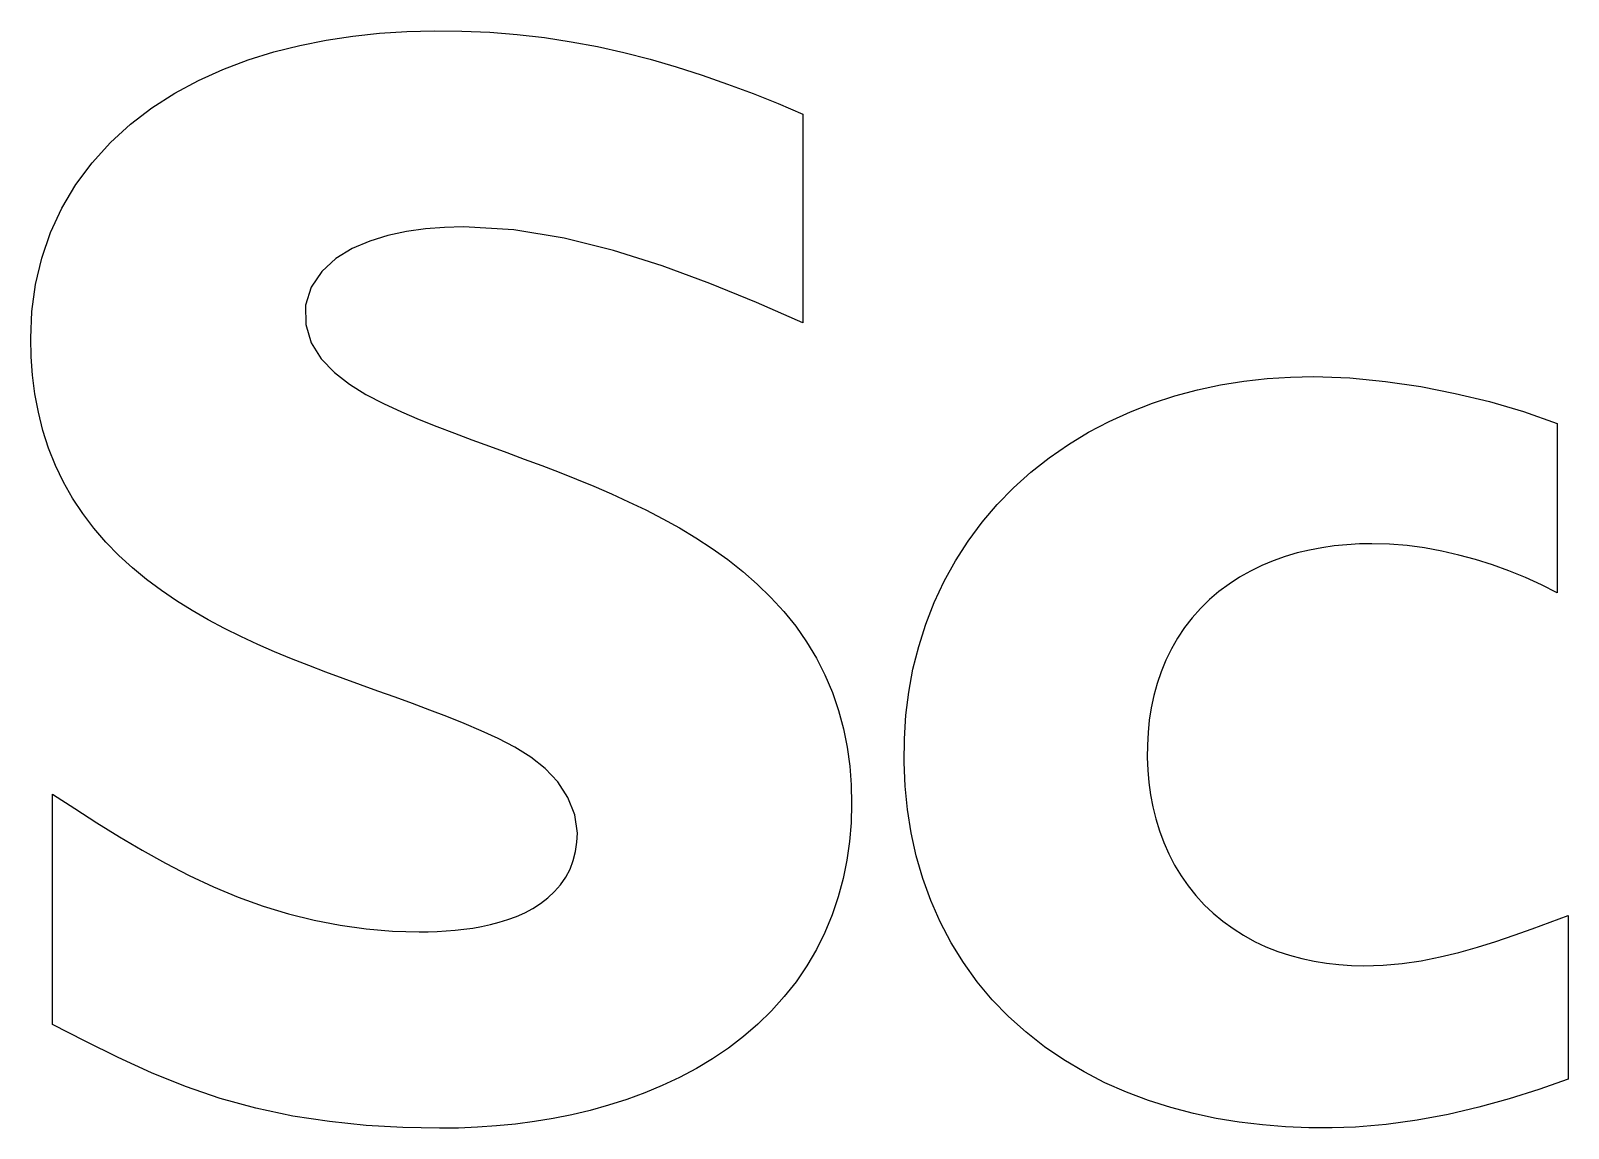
# Model space of a CAD drawing. Extents: x 0 to 144, y 0 to 348.
# Drawn here: x 60.36 to 65.63, y 312.95 to 316.71 of the extents above; entities that cross this region are included whole.
import ezdxf

# ---------------------------------------------------------------- set-up
doc = ezdxf.new("R2010")
doc.units = 0
doc.layers.add('-15N-THT. THIẾT BỊ ĐÓNG MỞ', color=40, linetype='CONTINUOUS')

# ---------------------------------------------------------------- blocks, each defined once
blk = doc.blocks.new('06 - N - SC VSD ATV630U07~55N4')
at = {"layer": '-15N-THT. THIẾT BỊ ĐÓNG MỞ'}
for p, q in [((-10.3496, 142.7059), (-10.2553, 142.7084)), ((-10.2553, 142.7084), (-10.1601, 142.7074)), ((-10.8054, 142.6358), (-10.7161, 142.6583)), ((-10.7161, 142.6583), (-10.6258, 142.6763)), ((-10.6258, 142.6763), (-10.5346, 142.6901)), ((-10.5346, 142.6901), (-10.4427, 142.6998)), ((-10.4427, 142.6998), (-10.3496, 142.7059)), ((-10.1601, 142.7074), (-10.0649, 142.7032)), ((-10.0649, 142.7032), (-9.9706, 142.6956)), ((-9.9706, 142.6956), (-9.8776, 142.6849)), ((-9.8776, 142.6849), (-9.786, 142.6709)), ((-9.786, 142.6709), (-9.6953, 142.6539)), ((-10.9794, 142.5759), (-10.8932, 142.6084)), ((-10.8932, 142.6084), (-10.8054, 142.6358)), ((-9.6953, 142.6539), (-9.605, 142.6337)), ((-9.605, 142.6337), (-9.5152, 142.6106)), ((-9.5152, 142.6106), (-9.4258, 142.5847)), ((-11.0635, 142.5379), (-10.9794, 142.5759)), ((-9.4258, 142.5847), (-9.3372, 142.5563)), ((-9.3372, 142.5563), (-9.2494, 142.5256)), ((-11.1448, 142.4942), (-11.0635, 142.5379)), ((-9.2494, 142.5256), (-9.1625, 142.493)), ((-11.2227, 142.4444), (-11.1448, 142.4942)), ((-9.1625, 142.493), (-9.0766, 142.4587)), ((-9.0766, 142.4587), (-8.9914, 142.4229)), ((-11.2962, 142.3881), (-11.2227, 142.4444)), ((-8.9914, 142.4229), (-8.9914, 142.4229)), ((-8.9914, 142.4229), (-8.9914, 141.7077)), ((-11.3647, 142.3254), (-11.2962, 142.3881)), ((-11.4277, 142.2561), (-11.3647, 142.3254)), ((-11.4838, 142.181), (-11.4277, 142.2561)), ((-11.5317, 142.1008), (-11.4838, 142.181)), ((-11.5704, 142.0166), (-11.5317, 142.1008)), ((-10.2854, 142.0292), (-10.3501, 142.0201)), ((-10.2203, 142.0343), (-10.2854, 142.0292)), ((-10.1552, 142.0359), (-10.2203, 142.0343)), ((-10.1552, 142.0359), (-10.1552, 142.0359)), ((-9.9818, 142.0258), (-10.1552, 142.0359)), ((-9.8098, 141.9979), (-9.9818, 142.0258)), ((-11.6002, 141.9287), (-11.5704, 142.0166)), ((-10.4763, 141.9875), (-10.5361, 141.9615)), ((-10.414, 142.0066), (-10.4763, 141.9875)), ((-10.3501, 142.0201), (-10.414, 142.0066)), ((-9.6403, 141.9557), (-9.8098, 141.9979)), ((-11.6213, 141.8384), (-11.6002, 141.9287)), ((-10.5919, 141.9273), (-10.6404, 141.8835)), ((-10.5361, 141.9615), (-10.5919, 141.9273)), ((-9.4737, 141.9028), (-9.6403, 141.9557)), ((-10.6404, 141.8835), (-10.6766, 141.8295)), ((-9.3104, 141.8422), (-9.4737, 141.9028)), ((-11.6339, 141.7465), (-11.6213, 141.8384)), ((-10.6766, 141.8295), (-10.6958, 141.7673)), ((-9.1503, 141.7769), (-9.3104, 141.8422)), ((-10.6958, 141.7673), (-10.6957, 141.7013)), ((-8.9914, 141.7077), (-9.1503, 141.7769)), ((-11.6381, 141.6542), (-11.6339, 141.7465)), ((-8.9914, 141.7077), (-8.9914, 141.7077)), ((-10.6957, 141.7013), (-10.6772, 141.6387)), ((-11.6381, 141.6542), (-11.6381, 141.6542)), ((-11.6365, 141.591), (-11.6381, 141.6542)), ((-10.6772, 141.6387), (-10.6422, 141.5835)), ((-11.6318, 141.5275), (-11.6365, 141.591)), ((-10.6422, 141.5835), (-10.5969, 141.5366)), ((-11.6236, 141.4639), (-11.6318, 141.5275)), ((-10.5969, 141.5366), (-10.5455, 141.4966)), ((-10.5455, 141.4966), (-10.4898, 141.4621)), ((-7.5601, 141.4944), (-7.4805, 141.5073)), ((-7.4805, 141.5073), (-7.4005, 141.5163)), ((-7.4005, 141.5163), (-7.3203, 141.5216)), ((-7.3203, 141.5216), (-7.2401, 141.5233)), ((-7.2401, 141.5233), (-7.117, 141.5187)), ((-7.2401, 141.5233), (-7.2401, 141.5233)), ((-7.117, 141.5187), (-6.9944, 141.5065)), ((-6.9944, 141.5065), (-6.8737, 141.4886)), ((-11.6118, 141.4006), (-11.6236, 141.4639)), ((-10.4898, 141.4621), (-10.4295, 141.4308)), ((-7.7933, 141.432), (-7.7168, 141.4569)), ((-7.7168, 141.4569), (-7.639, 141.4777)), ((-7.639, 141.4777), (-7.5601, 141.4944)), ((-6.8737, 141.4886), (-6.7553, 141.4655)), ((-6.7553, 141.4655), (-6.6385, 141.4371)), ((-11.5962, 141.3383), (-11.6118, 141.4006)), ((-10.4295, 141.4308), (-10.3674, 141.4021)), ((-10.3674, 141.4021), (-10.3068, 141.3762)), ((-7.9415, 141.3695), (-7.8683, 141.4028)), ((-7.8683, 141.4028), (-7.7933, 141.432)), ((-6.6385, 141.4371), (-6.522, 141.4029)), ((-6.522, 141.4029), (-6.406, 141.3628)), ((-11.5768, 141.2775), (-11.5962, 141.3383)), ((-10.3068, 141.3762), (-10.2465, 141.3519)), ((-10.2465, 141.3519), (-10.1862, 141.3287)), ((-8.0125, 141.332), (-7.9415, 141.3695)), ((-6.406, 141.3628), (-6.406, 141.3628)), ((-6.406, 141.3628), (-6.406, 140.7821)), ((-10.1862, 141.3287), (-10.126, 141.3062)), ((-10.126, 141.3062), (-10.066, 141.2842)), ((-8.147, 141.2449), (-8.0811, 141.2905)), ((-8.0811, 141.2905), (-8.0125, 141.332)), ((-11.5533, 141.2185), (-11.5768, 141.2775)), ((-10.066, 141.2842), (-10.0061, 141.2624)), ((-10.0061, 141.2624), (-9.9465, 141.2404)), ((-9.9465, 141.2404), (-9.8868, 141.2182)), ((-8.2098, 141.1953), (-8.147, 141.2449)), ((-11.5258, 141.1616), (-11.5533, 141.2185)), ((-9.8868, 141.2182), (-9.8271, 141.1953)), ((-9.8271, 141.1953), (-9.7674, 141.1716)), ((-8.2693, 141.1419), (-8.2098, 141.1953)), ((-11.4945, 141.1067), (-11.5258, 141.1616)), ((-9.7674, 141.1716), (-9.7076, 141.147)), ((-9.7076, 141.147), (-9.6479, 141.1213)), ((-8.3251, 141.0846), (-8.2693, 141.1419)), ((-11.4597, 141.0539), (-11.4945, 141.1067)), ((-9.6479, 141.1213), (-9.5887, 141.0943)), ((-9.5887, 141.0943), (-9.53, 141.066)), ((-8.377, 141.0237), (-8.3251, 141.0846)), ((-11.4215, 141.0035), (-11.4597, 141.0539)), ((-9.53, 141.066), (-9.472, 141.036)), ((-9.472, 141.036), (-9.4146, 141.0041)), ((-8.4248, 140.9594), (-8.377, 141.0237)), ((-11.3803, 140.9556), (-11.4215, 141.0035)), ((-9.4146, 141.0041), (-9.3582, 140.9703)), ((-9.3582, 140.9703), (-9.303, 140.9343)), ((-11.3364, 140.9103), (-11.3803, 140.9556)), ((-9.303, 140.9343), (-9.2493, 140.896)), ((-8.4683, 140.892), (-8.4248, 140.9594)), ((-7.2974, 140.9185), (-7.3387, 140.9063)), ((-7.2554, 140.9286), (-7.2974, 140.9185)), ((-7.2129, 140.9366), (-7.2554, 140.9286)), ((-7.1701, 140.9427), (-7.2129, 140.9366)), ((-7.1272, 140.9469), (-7.1701, 140.9427)), ((-7.0842, 140.9494), (-7.1272, 140.9469)), ((-7.0413, 140.9502), (-7.0842, 140.9494)), ((-7.0413, 140.9502), (-7.0413, 140.9502)), ((-6.9808, 140.9485), (-7.0413, 140.9502)), ((-6.9206, 140.9436), (-6.9808, 140.9485)), ((-6.861, 140.9356), (-6.9206, 140.9436)), ((-6.802, 140.9249), (-6.861, 140.9356)), ((-6.7436, 140.9115), (-6.802, 140.9249)), ((-11.2899, 140.8675), (-11.3364, 140.9103)), ((-11.2412, 140.8274), (-11.2899, 140.8675)), ((-9.2493, 140.896), (-9.1975, 140.8553)), ((-8.5071, 140.8219), (-8.4683, 140.892)), ((-7.419, 140.8751), (-7.4577, 140.8562)), ((-7.3793, 140.8918), (-7.419, 140.8751)), ((-7.3387, 140.9063), (-7.3793, 140.8918)), ((-6.6857, 140.8956), (-6.7436, 140.9115)), ((-6.6282, 140.8773), (-6.6857, 140.8956)), ((-6.5714, 140.8568), (-6.6282, 140.8773)), ((-11.1905, 140.7898), (-11.2412, 140.8274)), ((-9.1975, 140.8553), (-9.1479, 140.8121)), ((-9.1479, 140.8121), (-9.1009, 140.7664)), ((-8.5412, 140.7493), (-8.5071, 140.8219)), ((-7.531, 140.8118), (-7.5653, 140.7863)), ((-7.4951, 140.8351), (-7.531, 140.8118)), ((-7.4577, 140.8562), (-7.4951, 140.8351)), ((-6.5152, 140.8341), (-6.5714, 140.8568)), ((-6.46, 140.8093), (-6.5152, 140.8341)), ((-11.1382, 140.7543), (-11.1905, 140.7898)), ((-9.1009, 140.7664), (-9.0569, 140.7182)), ((-7.5979, 140.7585), (-7.6284, 140.7286)), ((-7.5653, 140.7863), (-7.5979, 140.7585)), ((-6.406, 140.7821), (-6.46, 140.8093)), ((-6.406, 140.7821), (-6.406, 140.7821)), ((-11.0845, 140.721), (-11.1382, 140.7543)), ((-11.0297, 140.6896), (-11.0845, 140.721)), ((-9.0569, 140.7182), (-9.0161, 140.6674)), ((-8.5704, 140.6747), (-8.5412, 140.7493)), ((-7.6284, 140.7286), (-7.6569, 140.6966)), ((-10.974, 140.6599), (-11.0297, 140.6896)), ((-10.9175, 140.6319), (-10.974, 140.6599)), ((-9.0161, 140.6674), (-8.9788, 140.614)), ((-8.5947, 140.5983), (-8.5704, 140.6747)), ((-7.6832, 140.6627), (-7.707, 140.627)), ((-7.6569, 140.6966), (-7.6832, 140.6627)), ((-10.8603, 140.6053), (-10.9175, 140.6319)), ((-10.8025, 140.5799), (-10.8603, 140.6053)), ((-8.9788, 140.614), (-8.9453, 140.5582)), ((-7.707, 140.627), (-7.7284, 140.5898)), ((-10.7442, 140.5557), (-10.8025, 140.5799)), ((-10.6854, 140.5324), (-10.7442, 140.5557)), ((-8.9453, 140.5582), (-8.9159, 140.5003)), ((-8.6142, 140.5205), (-8.5947, 140.5983)), ((-7.7473, 140.5513), (-7.7636, 140.5116)), ((-7.7284, 140.5898), (-7.7473, 140.5513)), ((-10.6263, 140.5098), (-10.6854, 140.5324)), ((-10.567, 140.4879), (-10.6263, 140.5098)), ((-8.9159, 140.5003), (-8.8906, 140.4405)), ((-8.6287, 140.4417), (-8.6142, 140.5205)), ((-7.7636, 140.5116), (-7.7774, 140.471)), ((-10.5076, 140.4663), (-10.567, 140.4879)), ((-10.4481, 140.445), (-10.5076, 140.4663)), ((-10.3886, 140.4237), (-10.4481, 140.445)), ((-7.7774, 140.471), (-7.7888, 140.4296)), ((-10.3293, 140.4021), (-10.3886, 140.4237)), ((-10.2702, 140.3801), (-10.3293, 140.4021)), ((-8.8906, 140.4405), (-8.8695, 140.379)), ((-8.6386, 140.3622), (-8.6287, 140.4417)), ((-7.7888, 140.4296), (-7.7977, 140.3877)), ((-10.2114, 140.3575), (-10.2702, 140.3801)), ((-10.153, 140.3338), (-10.2114, 140.3575)), ((-8.8695, 140.379), (-8.8527, 140.3163)), ((-8.6438, 140.2819), (-8.6386, 140.3622)), ((-7.8043, 140.3453), (-7.8086, 140.3026)), ((-7.7977, 140.3877), (-7.8043, 140.3453)), ((-10.0948, 140.3089), (-10.153, 140.3338)), ((-10.0364, 140.2821), (-10.0948, 140.3089)), ((-8.8527, 140.3163), (-8.84, 140.2526)), ((-7.8086, 140.3026), (-7.8108, 140.2598)), ((-9.9788, 140.2526), (-10.0364, 140.2821)), ((-9.9243, 140.2191), (-9.9788, 140.2526)), ((-8.84, 140.2526), (-8.8312, 140.1882)), ((-8.6446, 140.2008), (-8.6438, 140.2819)), ((-7.8108, 140.2598), (-7.811, 140.217)), ((-9.8747, 140.1799), (-9.9243, 140.2191)), ((-9.8318, 140.1339), (-9.8747, 140.1799)), ((-8.8312, 140.1882), (-8.8261, 140.1234)), ((-8.6409, 140.1196), (-8.6446, 140.2008)), ((-7.811, 140.217), (-7.8092, 140.1743)), ((-9.7971, 140.0804), (-9.8318, 140.1339)), ((-7.8092, 140.1743), (-7.8055, 140.1319)), ((-7.8055, 140.1319), (-7.7998, 140.0899)), ((-11.563, 140.092), (-11.563, 140.092)), ((-11.563, 139.302), (-11.563, 140.092)), ((-11.563, 140.092), (-11.4874, 140.0423)), ((-9.7733, 140.0208), (-9.7971, 140.0804)), ((-8.8261, 140.1234), (-8.8245, 140.0585)), ((-8.6328, 140.0387), (-8.6409, 140.1196)), ((-7.7998, 140.0899), (-7.7919, 140.0482)), ((-11.4874, 140.0423), (-11.4111, 139.9933)), ((-9.7644, 139.9581), (-9.7733, 140.0208)), ((-8.8245, 140.0585), (-8.8263, 139.9939)), ((-8.6201, 139.9588), (-8.6328, 140.0387)), ((-7.7919, 140.0482), (-7.7818, 140.007)), ((-11.4111, 139.9933), (-11.334, 139.9456)), ((-8.8263, 139.9939), (-8.8316, 139.9295)), ((-7.7818, 140.007), (-7.7693, 139.9663)), ((-11.334, 139.9456), (-11.2559, 139.8994)), ((-9.7705, 139.8955), (-9.7659, 139.9268)), ((-9.7659, 139.9268), (-9.7644, 139.9581)), ((-9.7644, 139.9581), (-9.7644, 139.9581)), ((-8.8316, 139.9295), (-8.8406, 139.8656)), ((-8.6027, 139.8803), (-8.6201, 139.9588)), ((-7.7693, 139.9663), (-7.7545, 139.9262)), ((-7.7545, 139.9262), (-7.7371, 139.887)), ((-11.2559, 139.8994), (-11.1761, 139.855)), ((-9.7896, 139.8348), (-9.7784, 139.8646)), ((-9.7784, 139.8646), (-9.7705, 139.8955)), ((-8.8406, 139.8656), (-8.8534, 139.8022)), ((-8.5805, 139.8032), (-8.6027, 139.8803)), ((-7.7371, 139.887), (-7.7174, 139.8489)), ((-11.1761, 139.855), (-11.0946, 139.8131)), ((-11.0946, 139.8131), (-11.0115, 139.7742)), ((-9.8042, 139.8069), (-9.7896, 139.8348)), ((-7.7174, 139.8489), (-7.6953, 139.8122)), ((-7.6953, 139.8122), (-7.6709, 139.7772)), ((-11.0115, 139.7742), (-10.9273, 139.7392)), ((-9.8657, 139.7363), (-9.8427, 139.7577)), ((-9.8427, 139.7577), (-9.822, 139.7812)), ((-9.822, 139.7812), (-9.8042, 139.8069)), ((-8.8534, 139.8022), (-8.8702, 139.7395)), ((-8.5532, 139.7277), (-8.5805, 139.8032)), ((-7.6709, 139.7772), (-7.6443, 139.744)), ((-10.9273, 139.7392), (-10.8419, 139.7084)), ((-10.8419, 139.7084), (-10.7551, 139.682)), ((-9.917, 139.7003), (-9.8906, 139.7171)), ((-9.8906, 139.7171), (-9.8657, 139.7363)), ((-8.8702, 139.7395), (-8.8912, 139.6779)), ((-8.5209, 139.6541), (-8.5532, 139.7277)), ((-7.6443, 139.744), (-7.6156, 139.7127)), ((-7.6156, 139.7127), (-7.5848, 139.6834)), ((-10.7551, 139.682), (-10.667, 139.6601)), ((-10.667, 139.6601), (-10.5779, 139.6427)), ((-10.0627, 139.645), (-10.0325, 139.6527)), ((-10.0325, 139.6527), (-10.0026, 139.662)), ((-10.0026, 139.662), (-9.9733, 139.6728)), ((-9.9733, 139.6728), (-9.9447, 139.6855)), ((-9.9447, 139.6855), (-9.917, 139.7003)), ((-8.8912, 139.6779), (-8.9162, 139.6178)), ((-8.4834, 139.5828), (-8.5209, 139.6541)), ((-7.5848, 139.6834), (-7.552, 139.6562)), ((-7.552, 139.6562), (-7.5173, 139.631)), ((-6.4918, 139.6304), (-6.4299, 139.6532)), ((-6.4299, 139.6532), (-6.3682, 139.6763)), ((-6.3682, 139.6763), (-6.3682, 139.6763)), ((-6.3682, 139.6763), (-6.3682, 139.1149)), ((-10.5779, 139.6427), (-10.488, 139.6301)), ((-10.488, 139.6301), (-10.3977, 139.6224)), ((-10.3977, 139.6224), (-10.3072, 139.6198)), ((-10.3072, 139.6198), (-10.2761, 139.6202)), ((-10.3072, 139.6198), (-10.3072, 139.6198)), ((-10.2761, 139.6202), (-10.2451, 139.6211)), ((-10.2451, 139.6211), (-10.2144, 139.6229)), ((-10.2144, 139.6229), (-10.1839, 139.6254)), ((-10.1839, 139.6254), (-10.1536, 139.6288)), ((-10.1536, 139.6288), (-10.1233, 139.6331)), ((-10.1233, 139.6331), (-10.093, 139.6385)), ((-10.093, 139.6385), (-10.0627, 139.645)), ((-8.9162, 139.6178), (-8.9452, 139.5594)), ((-7.5173, 139.631), (-7.4809, 139.6081)), ((-7.4809, 139.6081), (-7.4432, 139.5874)), ((-6.6166, 139.5868), (-6.554, 139.6081)), ((-6.554, 139.6081), (-6.4918, 139.6304)), ((-8.9452, 139.5594), (-8.9783, 139.5031)), ((-8.4411, 139.5143), (-8.4834, 139.5828)), ((-7.4432, 139.5874), (-7.4042, 139.569)), ((-7.4042, 139.569), (-7.3642, 139.5531)), ((-7.3642, 139.5531), (-7.3233, 139.5395)), ((-6.8073, 139.5338), (-6.7432, 139.5492)), ((-6.7432, 139.5492), (-6.6797, 139.5671)), ((-6.6797, 139.5671), (-6.6166, 139.5868)), ((-8.9783, 139.5031), (-9.0151, 139.4491)), ((-8.394, 139.4489), (-8.4411, 139.5143)), ((-7.3233, 139.5395), (-7.2817, 139.5282)), ((-7.2817, 139.5282), (-7.2395, 139.5192)), ((-7.2395, 139.5192), (-7.197, 139.5124)), ((-7.197, 139.5124), (-7.1542, 139.5076)), ((-7.1542, 139.5076), (-7.1113, 139.5048)), ((-7.1113, 139.5048), (-7.0684, 139.5039)), ((-7.0684, 139.5039), (-7.0026, 139.5059)), ((-7.0684, 139.5039), (-7.0684, 139.5039)), ((-7.0026, 139.5059), (-6.937, 139.5117)), ((-6.937, 139.5117), (-6.8719, 139.5211)), ((-6.8719, 139.5211), (-6.8073, 139.5338)), ((-9.0151, 139.4491), (-9.0555, 139.3978)), ((-8.3423, 139.3872), (-8.394, 139.4489)), ((-9.0555, 139.3978), (-9.0991, 139.3494)), ((-9.0991, 139.3494), (-9.1457, 139.3038)), ((-8.2865, 139.3293), (-8.3423, 139.3872)), ((-11.563, 139.302), (-11.563, 139.302)), ((-11.4511, 139.2449), (-11.563, 139.302)), ((-9.1457, 139.3038), (-9.195, 139.2613)), ((-8.2267, 139.2756), (-8.2865, 139.3293)), ((-11.3383, 139.1894), (-11.4511, 139.2449)), ((-9.195, 139.2613), (-9.2468, 139.2218)), ((-8.1635, 139.2261), (-8.2267, 139.2756)), ((-11.2239, 139.1372), (-11.3383, 139.1894)), ((-9.3008, 139.1852), (-9.3567, 139.1515)), ((-9.2468, 139.2218), (-9.3008, 139.1852)), ((-8.097, 139.1808), (-8.1635, 139.2261)), ((-8.0278, 139.1398), (-8.097, 139.1808)), ((-11.1076, 139.0898), (-11.2239, 139.1372)), ((-9.3567, 139.1515), (-9.4144, 139.1208)), ((-7.9561, 139.1029), (-8.0278, 139.1398)), ((-10.9888, 139.0489), (-11.1076, 139.0898)), ((-9.4735, 139.0929), (-9.5338, 139.0678)), ((-9.4144, 139.1208), (-9.4735, 139.0929)), ((-7.8825, 139.0702), (-7.9561, 139.1029)), ((-6.4685, 139.08), (-6.5706, 139.0478)), ((-6.3682, 139.1149), (-6.4685, 139.08)), ((-6.3682, 139.1149), (-6.3682, 139.1149)), ((-10.8661, 139.0152), (-10.9888, 139.0489)), ((-9.6573, 139.0254), (-9.7203, 139.0079)), ((-9.5952, 139.0453), (-9.6573, 139.0254)), ((-9.5338, 139.0678), (-9.5952, 139.0453)), ((-7.8072, 139.0417), (-7.8825, 139.0702)), ((-7.7306, 139.0174), (-7.8072, 139.0417)), ((-6.5706, 139.0478), (-6.6746, 139.019)), ((-10.7401, 138.9887), (-10.8661, 139.0152)), ((-10.6136, 138.9694), (-10.7401, 138.9887)), ((-10.488, 138.9564), (-10.6136, 138.9694)), ((-9.912, 138.9695), (-9.9766, 138.9611)), ((-9.8477, 138.98), (-9.912, 138.9695)), ((-9.7838, 138.9928), (-9.8477, 138.98)), ((-9.7203, 139.0079), (-9.7838, 138.9928)), ((-7.6531, 138.9971), (-7.7306, 139.0174)), ((-7.5747, 138.9805), (-7.6531, 138.9971)), ((-7.4958, 138.9675), (-7.5747, 138.9805)), ((-7.4167, 138.9579), (-7.4958, 138.9675)), ((-6.886, 138.9743), (-6.992, 138.9598)), ((-6.78, 138.9942), (-6.886, 138.9743)), ((-6.6746, 139.019), (-6.78, 138.9942)), ((-10.3623, 138.9491), (-10.488, 138.9564)), ((-10.2366, 138.9468), (-10.3623, 138.9491)), ((-10.1716, 138.9476), (-10.2366, 138.9468)), ((-10.2366, 138.9468), (-10.2366, 138.9468)), ((-10.1065, 138.9502), (-10.1716, 138.9476)), ((-10.0415, 138.9547), (-10.1065, 138.9502)), ((-9.9766, 138.9611), (-10.0415, 138.9547)), ((-7.3373, 138.9515), (-7.4167, 138.9579)), ((-7.2577, 138.9483), (-7.3373, 138.9515)), ((-7.1778, 138.9481), (-7.2577, 138.9483)), ((-7.0978, 138.951), (-7.1778, 138.9481)), ((-6.992, 138.9598), (-7.0978, 138.951)), ((-7.0978, 138.951), (-7.0978, 138.951))]:
    blk.add_line(p, q, dxfattribs=at)

msp = doc.modelspace()

# ---------------------------------------------------------------- block references
msp.add_blockref('06 - N - SC VSD ATV630U07~55N4', (72.0005, 174))

doc.saveas('drawing.dxf')
